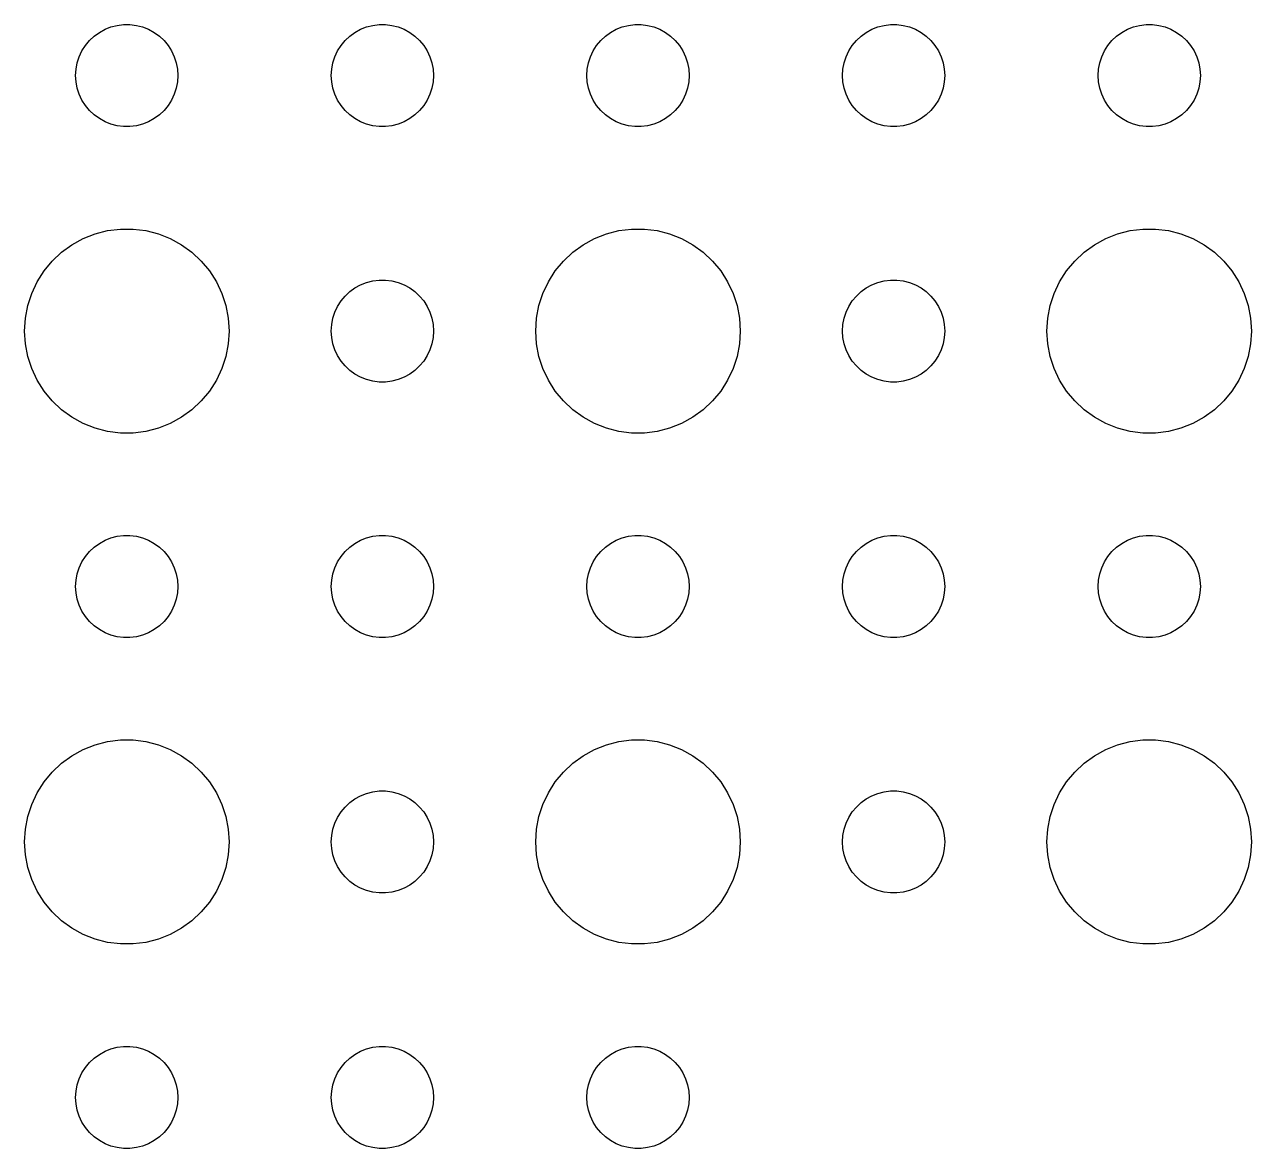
# Model space of a CAD drawing. Header units: metres. Extents: x -69 to 69, y 41 to 289.
# Drawn here: x -33 to 3, y 226 to 259 of the extents above; entities that cross this region are included whole.
import ezdxf

# ---------------------------------------------------------------- set-up
doc = ezdxf.new("R2010")
doc.units = ezdxf.units.M

msp = doc.modelspace()

# ---------------------------------------------------------------- linework, layer by layer
for p, q in [((-30.8037, 258.766), (-30.6387, 258.857)), ((-30.6387, 258.857), (-30.4635, 258.927)), ((-30.4635, 258.927), (-30.2811, 258.973)), ((-30.2811, 258.973), (-30.0942, 258.997)), ((-30.0942, 258.997), (-29.9058, 258.997)), ((-29.9058, 258.997), (-29.7189, 258.973)), ((-29.7189, 258.973), (-29.5365, 258.927)), ((-29.5365, 258.927), (-29.3613, 258.857)), ((-29.3613, 258.857), (-29.1963, 258.766)), ((-23.3037, 258.766), (-23.1387, 258.857)), ((-23.1387, 258.857), (-22.9635, 258.927)), ((-22.9635, 258.927), (-22.7811, 258.973)), ((-22.7811, 258.973), (-22.5942, 258.997)), ((-22.5942, 258.997), (-22.4058, 258.997)), ((-22.4058, 258.997), (-22.2189, 258.973)), ((-22.2189, 258.973), (-22.0365, 258.927)), ((-22.0365, 258.927), (-21.8613, 258.857)), ((-21.8613, 258.857), (-21.6963, 258.766)), ((-15.8037, 258.766), (-15.6387, 258.857)), ((-15.6387, 258.857), (-15.4635, 258.927)), ((-15.4635, 258.927), (-15.2811, 258.973)), ((-15.2811, 258.973), (-15.0942, 258.997)), ((-15.0942, 258.997), (-14.9058, 258.997)), ((-14.9058, 258.997), (-14.7189, 258.973)), ((-14.7189, 258.973), (-14.5365, 258.927)), ((-14.5365, 258.927), (-14.3613, 258.857)), ((-14.3613, 258.857), (-14.1963, 258.766)), ((-8.30373, 258.766), (-8.13866, 258.857)), ((-8.13866, 258.857), (-7.96352, 258.927)), ((-7.96352, 258.927), (-7.78107, 258.973)), ((-7.78107, 258.973), (-7.59418, 258.997)), ((-7.59418, 258.997), (-7.40581, 258.997)), ((-7.40581, 258.997), (-7.21892, 258.973)), ((-7.21892, 258.973), (-7.03647, 258.927)), ((-7.03647, 258.927), (-6.86133, 258.857)), ((-6.86133, 258.857), (-6.69626, 258.766)), ((-0.80373, 258.766), (-0.63866, 258.857)), ((-0.63866, 258.857), (-0.46352, 258.927)), ((-0.46352, 258.927), (-0.28107, 258.973)), ((-0.28107, 258.973), (-0.09418, 258.997)), ((-0.09418, 258.997), (0.09418, 258.997)), ((0.09418, 258.997), (0.28107, 258.973)), ((0.28107, 258.973), (0.46352, 258.927)), ((0.46352, 258.927), (0.63866, 258.857)), ((0.63866, 258.857), (0.80373, 258.766)), ((-31.2135, 258.382), (-31.0934, 258.527)), ((-31.0934, 258.527), (-30.9561, 258.656)), ((-30.9561, 258.656), (-30.8037, 258.766)), ((-29.1963, 258.766), (-29.0439, 258.656)), ((-29.0439, 258.656), (-28.9065, 258.527)), ((-28.9065, 258.527), (-28.7865, 258.382)), ((-23.7135, 258.382), (-23.5934, 258.527)), ((-23.5934, 258.527), (-23.4561, 258.656)), ((-23.4561, 258.656), (-23.3037, 258.766)), ((-21.6963, 258.766), (-21.5439, 258.656)), ((-21.5439, 258.656), (-21.4065, 258.527)), ((-21.4065, 258.527), (-21.2865, 258.382)), ((-16.2135, 258.382), (-16.0934, 258.527)), ((-16.0934, 258.527), (-15.9561, 258.656)), ((-15.9561, 258.656), (-15.8037, 258.766)), ((-14.1963, 258.766), (-14.0439, 258.656)), ((-14.0439, 258.656), (-13.9065, 258.527)), ((-13.9065, 258.527), (-13.7865, 258.382)), ((-8.71352, 258.382), (-8.59344, 258.527)), ((-8.59344, 258.527), (-8.45613, 258.656)), ((-8.45613, 258.656), (-8.30373, 258.766)), ((-6.69626, 258.766), (-6.54385, 258.656)), ((-6.54385, 258.656), (-6.40654, 258.527)), ((-6.40654, 258.527), (-6.28647, 258.382)), ((-1.21352, 258.382), (-1.09344, 258.527)), ((-1.09344, 258.527), (-0.95613, 258.656)), ((-0.95613, 258.656), (-0.80373, 258.766)), ((0.80373, 258.766), (0.95613, 258.656)), ((0.95613, 258.656), (1.09344, 258.527)), ((1.09344, 258.527), (1.21352, 258.382)), ((-31.3947, 258.052), (-31.3145, 258.223)), ((-31.3145, 258.223), (-31.2135, 258.382)), ((-28.7865, 258.382), (-28.6855, 258.223)), ((-28.6855, 258.223), (-28.6053, 258.052)), ((-23.8947, 258.052), (-23.8145, 258.223)), ((-23.8145, 258.223), (-23.7135, 258.382)), ((-21.2865, 258.382), (-21.1855, 258.223)), ((-21.1855, 258.223), (-21.1053, 258.052)), ((-16.3947, 258.052), (-16.3145, 258.223)), ((-16.3145, 258.223), (-16.2135, 258.382)), ((-13.7865, 258.382), (-13.6855, 258.223)), ((-13.6855, 258.223), (-13.6053, 258.052)), ((-8.89465, 258.052), (-8.81445, 258.223)), ((-8.81445, 258.223), (-8.71352, 258.382)), ((-6.28647, 258.382), (-6.18553, 258.223)), ((-6.18553, 258.223), (-6.10533, 258.052)), ((-1.39465, 258.052), (-1.31445, 258.223)), ((-1.31445, 258.223), (-1.21352, 258.382)), ((1.21352, 258.382), (1.31445, 258.223)), ((1.31445, 258.223), (1.39465, 258.052)), ((-31.4882, 257.688), (-31.4529, 257.873)), ((-31.4529, 257.873), (-31.3947, 258.052)), ((-28.6053, 258.052), (-28.5471, 257.873)), ((-28.5471, 257.873), (-28.5118, 257.688)), ((-23.9882, 257.688), (-23.9529, 257.873)), ((-23.9529, 257.873), (-23.8947, 258.052)), ((-21.1053, 258.052), (-21.0471, 257.873)), ((-21.0471, 257.873), (-21.0118, 257.688)), ((-16.4882, 257.688), (-16.4529, 257.873)), ((-16.4529, 257.873), (-16.3947, 258.052)), ((-13.6053, 258.052), (-13.5471, 257.873)), ((-13.5471, 257.873), (-13.5118, 257.688)), ((-8.98816, 257.688), (-8.95287, 257.873)), ((-8.95287, 257.873), (-8.89465, 258.052)), ((-6.10533, 258.052), (-6.04712, 257.873)), ((-6.04712, 257.873), (-6.01183, 257.688)), ((-1.48816, 257.688), (-1.45287, 257.873)), ((-1.45287, 257.873), (-1.39465, 258.052)), ((1.39465, 258.052), (1.45287, 257.873)), ((1.45287, 257.873), (1.48816, 257.688)), ((-31.5, 257.5), (-31.4882, 257.688)), ((-31.4882, 257.312), (-31.5, 257.5)), ((-28.5118, 257.688), (-28.5, 257.5)), ((-28.5, 257.5), (-28.5118, 257.312)), ((-24, 257.5), (-23.9882, 257.688)), ((-23.9882, 257.312), (-24, 257.5)), ((-21.0118, 257.688), (-21, 257.5)), ((-21, 257.5), (-21.0118, 257.312)), ((-16.5, 257.5), (-16.4882, 257.688)), ((-16.4882, 257.312), (-16.5, 257.5)), ((-13.5118, 257.688), (-13.5, 257.5)), ((-13.5, 257.5), (-13.5118, 257.312)), ((-9, 257.5), (-8.98816, 257.688)), ((-8.98816, 257.312), (-9, 257.5)), ((-6.01183, 257.688), (-6, 257.5)), ((-6, 257.5), (-6.01183, 257.312)), ((-1.5, 257.5), (-1.48816, 257.688)), ((-1.48816, 257.312), (-1.5, 257.5)), ((1.48816, 257.688), (1.5, 257.5)), ((1.5, 257.5), (1.48816, 257.312)), ((-31.4529, 257.127), (-31.4882, 257.312)), ((-31.3947, 256.948), (-31.4529, 257.127)), ((-28.5471, 257.127), (-28.6053, 256.948)), ((-28.5118, 257.312), (-28.5471, 257.127)), ((-23.9529, 257.127), (-23.9882, 257.312)), ((-23.8947, 256.948), (-23.9529, 257.127)), ((-21.0471, 257.127), (-21.1053, 256.948)), ((-21.0118, 257.312), (-21.0471, 257.127)), ((-16.4529, 257.127), (-16.4882, 257.312)), ((-16.3947, 256.948), (-16.4529, 257.127)), ((-13.5471, 257.127), (-13.6053, 256.948)), ((-13.5118, 257.312), (-13.5471, 257.127)), ((-8.95287, 257.127), (-8.98816, 257.312)), ((-8.89465, 256.948), (-8.95287, 257.127)), ((-6.04712, 257.127), (-6.10533, 256.948)), ((-6.01183, 257.312), (-6.04712, 257.127)), ((-1.45287, 257.127), (-1.48816, 257.312)), ((-1.39465, 256.948), (-1.45287, 257.127)), ((1.45287, 257.127), (1.39465, 256.948)), ((1.48816, 257.312), (1.45287, 257.127)), ((-31.3145, 256.777), (-31.3947, 256.948)), ((-31.2135, 256.618), (-31.3145, 256.777)), ((-28.6855, 256.777), (-28.7865, 256.618)), ((-28.6053, 256.948), (-28.6855, 256.777)), ((-23.8145, 256.777), (-23.8947, 256.948)), ((-23.7135, 256.618), (-23.8145, 256.777)), ((-21.1855, 256.777), (-21.2865, 256.618)), ((-21.1053, 256.948), (-21.1855, 256.777)), ((-16.3145, 256.777), (-16.3947, 256.948)), ((-16.2135, 256.618), (-16.3145, 256.777)), ((-13.6855, 256.777), (-13.7865, 256.618)), ((-13.6053, 256.948), (-13.6855, 256.777)), ((-8.81445, 256.777), (-8.89465, 256.948)), ((-8.71352, 256.618), (-8.81445, 256.777)), ((-6.18553, 256.777), (-6.28647, 256.618)), ((-6.10533, 256.948), (-6.18553, 256.777)), ((-1.31445, 256.777), (-1.39465, 256.948)), ((-1.21352, 256.618), (-1.31445, 256.777)), ((1.31445, 256.777), (1.21352, 256.618)), ((1.39465, 256.948), (1.31445, 256.777)), ((-31.0934, 256.473), (-31.2135, 256.618)), ((-30.9561, 256.344), (-31.0934, 256.473)), ((-30.8037, 256.234), (-30.9561, 256.344)), ((-29.0439, 256.344), (-29.1963, 256.234)), ((-28.9065, 256.473), (-29.0439, 256.344)), ((-28.7865, 256.618), (-28.9065, 256.473)), ((-23.5934, 256.473), (-23.7135, 256.618)), ((-23.4561, 256.344), (-23.5934, 256.473)), ((-23.3037, 256.234), (-23.4561, 256.344)), ((-21.5439, 256.344), (-21.6963, 256.234)), ((-21.4065, 256.473), (-21.5439, 256.344)), ((-21.2865, 256.618), (-21.4065, 256.473)), ((-16.0934, 256.473), (-16.2135, 256.618)), ((-15.9561, 256.344), (-16.0934, 256.473)), ((-15.8037, 256.234), (-15.9561, 256.344)), ((-14.0439, 256.344), (-14.1963, 256.234)), ((-13.9065, 256.473), (-14.0439, 256.344)), ((-13.7865, 256.618), (-13.9065, 256.473)), ((-8.59344, 256.473), (-8.71352, 256.618)), ((-8.45613, 256.344), (-8.59344, 256.473)), ((-8.30373, 256.234), (-8.45613, 256.344)), ((-6.54385, 256.344), (-6.69626, 256.234)), ((-6.40654, 256.473), (-6.54385, 256.344)), ((-6.28647, 256.618), (-6.40654, 256.473)), ((-1.09344, 256.473), (-1.21352, 256.618)), ((-0.95613, 256.344), (-1.09344, 256.473)), ((-0.80373, 256.234), (-0.95613, 256.344)), ((0.95613, 256.344), (0.80373, 256.234)), ((1.09344, 256.473), (0.95613, 256.344)), ((1.21352, 256.618), (1.09344, 256.473)), ((-30.6387, 256.143), (-30.8037, 256.234)), ((-30.4635, 256.073), (-30.6387, 256.143)), ((-30.2811, 256.027), (-30.4635, 256.073)), ((-30.0942, 256.003), (-30.2811, 256.027)), ((-29.9058, 256.003), (-30.0942, 256.003)), ((-29.7189, 256.027), (-29.9058, 256.003)), ((-29.5365, 256.073), (-29.7189, 256.027)), ((-29.3613, 256.143), (-29.5365, 256.073)), ((-29.1963, 256.234), (-29.3613, 256.143)), ((-23.1387, 256.143), (-23.3037, 256.234)), ((-22.9635, 256.073), (-23.1387, 256.143)), ((-22.7811, 256.027), (-22.9635, 256.073)), ((-22.5942, 256.003), (-22.7811, 256.027)), ((-22.4058, 256.003), (-22.5942, 256.003)), ((-22.2189, 256.027), (-22.4058, 256.003)), ((-22.0365, 256.073), (-22.2189, 256.027)), ((-21.8613, 256.143), (-22.0365, 256.073)), ((-21.6963, 256.234), (-21.8613, 256.143)), ((-15.6387, 256.143), (-15.8037, 256.234)), ((-15.4635, 256.073), (-15.6387, 256.143)), ((-15.2811, 256.027), (-15.4635, 256.073)), ((-15.0942, 256.003), (-15.2811, 256.027)), ((-14.9058, 256.003), (-15.0942, 256.003)), ((-14.7189, 256.027), (-14.9058, 256.003)), ((-14.5365, 256.073), (-14.7189, 256.027)), ((-14.3613, 256.143), (-14.5365, 256.073)), ((-14.1963, 256.234), (-14.3613, 256.143)), ((-8.13866, 256.143), (-8.30373, 256.234)), ((-7.96352, 256.073), (-8.13866, 256.143)), ((-7.78107, 256.027), (-7.96352, 256.073)), ((-7.59418, 256.003), (-7.78107, 256.027)), ((-7.40581, 256.003), (-7.59418, 256.003)), ((-7.21892, 256.027), (-7.40581, 256.003)), ((-7.03647, 256.073), (-7.21892, 256.027)), ((-6.86133, 256.143), (-7.03647, 256.073)), ((-6.69626, 256.234), (-6.86133, 256.143)), ((-0.63866, 256.143), (-0.80373, 256.234)), ((-0.46352, 256.073), (-0.63866, 256.143)), ((-0.28107, 256.027), (-0.46352, 256.073)), ((-0.09418, 256.003), (-0.28107, 256.027)), ((0.09418, 256.003), (-0.09418, 256.003)), ((0.28107, 256.027), (0.09418, 256.003)), ((0.46352, 256.073), (0.28107, 256.027)), ((0.63866, 256.143), (0.46352, 256.073)), ((0.80373, 256.234), (0.63866, 256.143)), ((-31.2773, 252.714), (-30.927, 252.853)), ((-30.927, 252.853), (-30.5621, 252.947)), ((-30.5621, 252.947), (-30.1884, 252.994)), ((-30.1884, 252.994), (-29.8116, 252.994)), ((-29.8116, 252.994), (-29.4379, 252.947)), ((-29.4379, 252.947), (-29.0729, 252.853)), ((-29.0729, 252.853), (-28.7227, 252.714)), ((-16.2773, 252.714), (-15.927, 252.853)), ((-15.927, 252.853), (-15.5621, 252.947)), ((-15.5621, 252.947), (-15.1884, 252.994)), ((-15.1884, 252.994), (-14.8116, 252.994)), ((-14.8116, 252.994), (-14.4379, 252.947)), ((-14.4379, 252.947), (-14.0729, 252.853)), ((-14.0729, 252.853), (-13.7227, 252.714)), ((-1.27733, 252.714), (-0.92705, 252.853)), ((-0.92705, 252.853), (-0.56213, 252.947)), ((-0.56213, 252.947), (-0.18837, 252.994)), ((-0.18837, 252.994), (0.18837, 252.994)), ((0.18837, 252.994), (0.56213, 252.947)), ((0.56213, 252.947), (0.92705, 252.853)), ((0.92705, 252.853), (1.27733, 252.714)), ((-31.9123, 252.312), (-31.6075, 252.533)), ((-31.6075, 252.533), (-31.2773, 252.714)), ((-28.7227, 252.714), (-28.3925, 252.533)), ((-28.3925, 252.533), (-28.0877, 252.312)), ((-16.9123, 252.312), (-16.6075, 252.533)), ((-16.6075, 252.533), (-16.2773, 252.714)), ((-13.7227, 252.714), (-13.3925, 252.533)), ((-13.3925, 252.533), (-13.0877, 252.312)), ((-1.91226, 252.312), (-1.60747, 252.533)), ((-1.60747, 252.533), (-1.27733, 252.714)), ((1.27733, 252.714), (1.60747, 252.533)), ((1.60747, 252.533), (1.91226, 252.312)), ((-32.427, 251.763), (-32.1869, 252.054)), ((-32.1869, 252.054), (-31.9123, 252.312)), ((-28.0877, 252.312), (-27.8131, 252.054)), ((-27.8131, 252.054), (-27.5729, 251.763)), ((-17.427, 251.763), (-17.1869, 252.054)), ((-17.1869, 252.054), (-16.9123, 252.312)), ((-13.0877, 252.312), (-12.8131, 252.054)), ((-12.8131, 252.054), (-12.5729, 251.763)), ((-2.42705, 251.763), (-2.1869, 252.054)), ((-2.1869, 252.054), (-1.91226, 252.312)), ((1.91226, 252.312), (2.1869, 252.054)), ((2.1869, 252.054), (2.42705, 251.763)), ((-32.6289, 251.445), (-32.427, 251.763)), ((-27.5729, 251.763), (-27.3711, 251.445)), ((-17.6289, 251.445), (-17.427, 251.763)), ((-12.5729, 251.763), (-12.3711, 251.445)), ((-2.62891, 251.445), (-2.42705, 251.763)), ((2.42705, 251.763), (2.62891, 251.445)), ((-32.7893, 251.104), (-32.6289, 251.445)), ((-27.3711, 251.445), (-27.2107, 251.104)), ((-23.3037, 251.266), (-23.1387, 251.357)), ((-23.1387, 251.357), (-22.9635, 251.427)), ((-22.9635, 251.427), (-22.7811, 251.473)), ((-22.7811, 251.473), (-22.5942, 251.497)), ((-22.5942, 251.497), (-22.4058, 251.497)), ((-22.4058, 251.497), (-22.2189, 251.473)), ((-22.2189, 251.473), (-22.0365, 251.427)), ((-22.0365, 251.427), (-21.8613, 251.357)), ((-21.8613, 251.357), (-21.6963, 251.266)), ((-17.7893, 251.104), (-17.6289, 251.445)), ((-12.3711, 251.445), (-12.2107, 251.104)), ((-8.30373, 251.266), (-8.13866, 251.357)), ((-8.13866, 251.357), (-7.96352, 251.427)), ((-7.96352, 251.427), (-7.78107, 251.473)), ((-7.78107, 251.473), (-7.59418, 251.497)), ((-7.59418, 251.497), (-7.40581, 251.497)), ((-7.40581, 251.497), (-7.21892, 251.473)), ((-7.21892, 251.473), (-7.03647, 251.427)), ((-7.03647, 251.427), (-6.86133, 251.357)), ((-6.86133, 251.357), (-6.69626, 251.266)), ((-2.78932, 251.104), (-2.62891, 251.445)), ((2.62891, 251.445), (2.78932, 251.104)), ((-32.9057, 250.746), (-32.7893, 251.104)), ((-27.2107, 251.104), (-27.0942, 250.746)), ((-23.7135, 250.882), (-23.5934, 251.027)), ((-23.5934, 251.027), (-23.4561, 251.156)), ((-23.4561, 251.156), (-23.3037, 251.266)), ((-21.6963, 251.266), (-21.5439, 251.156)), ((-21.5439, 251.156), (-21.4065, 251.027)), ((-21.4065, 251.027), (-21.2865, 250.882)), ((-17.9057, 250.746), (-17.7893, 251.104)), ((-12.2107, 251.104), (-12.0942, 250.746)), ((-8.71352, 250.882), (-8.59344, 251.027)), ((-8.59344, 251.027), (-8.45613, 251.156)), ((-8.45613, 251.156), (-8.30373, 251.266)), ((-6.69626, 251.266), (-6.54385, 251.156)), ((-6.54385, 251.156), (-6.40654, 251.027)), ((-6.40654, 251.027), (-6.28647, 250.882)), ((-2.90575, 250.746), (-2.78932, 251.104)), ((2.78932, 251.104), (2.90575, 250.746)), ((-32.9763, 250.376), (-32.9057, 250.746)), ((-27.0942, 250.746), (-27.0237, 250.376)), ((-23.8947, 250.552), (-23.8145, 250.723)), ((-23.8145, 250.723), (-23.7135, 250.882)), ((-21.2865, 250.882), (-21.1855, 250.723)), ((-21.1855, 250.723), (-21.1053, 250.552)), ((-17.9763, 250.376), (-17.9057, 250.746)), ((-12.0942, 250.746), (-12.0237, 250.376)), ((-8.89465, 250.552), (-8.81445, 250.723)), ((-8.81445, 250.723), (-8.71352, 250.882)), ((-6.28647, 250.882), (-6.18553, 250.723)), ((-6.18553, 250.723), (-6.10533, 250.552)), ((-2.97633, 250.376), (-2.90575, 250.746)), ((2.90575, 250.746), (2.97633, 250.376)), ((-33, 250), (-32.9763, 250.376)), ((-27.0237, 250.376), (-27, 250)), ((-23.9882, 250.188), (-23.9529, 250.373)), ((-23.9529, 250.373), (-23.8947, 250.552)), ((-21.1053, 250.552), (-21.0471, 250.373)), ((-21.0471, 250.373), (-21.0118, 250.188)), ((-18, 250), (-17.9763, 250.376)), ((-12.0237, 250.376), (-12, 250)), ((-8.98816, 250.188), (-8.95287, 250.373)), ((-8.95287, 250.373), (-8.89465, 250.552)), ((-6.10533, 250.552), (-6.04712, 250.373)), ((-6.04712, 250.373), (-6.01183, 250.188)), ((-3, 250), (-2.97633, 250.376)), ((2.97633, 250.376), (3, 250)), ((-32.9763, 249.624), (-33, 250)), ((-27, 250), (-27.0237, 249.624)), ((-24, 250), (-23.9882, 250.188)), ((-23.9882, 249.812), (-24, 250)), ((-21.0118, 250.188), (-21, 250)), ((-21, 250), (-21.0118, 249.812)), ((-17.9763, 249.624), (-18, 250)), ((-12, 250), (-12.0237, 249.624)), ((-9, 250), (-8.98816, 250.188)), ((-8.98816, 249.812), (-9, 250)), ((-6.01183, 250.188), (-6, 250)), ((-6, 250), (-6.01183, 249.812)), ((-2.97633, 249.624), (-3, 250)), ((3, 250), (2.97633, 249.624)), ((-32.9057, 249.254), (-32.9763, 249.624)), ((-27.0237, 249.624), (-27.0942, 249.254)), ((-23.9529, 249.627), (-23.9882, 249.812)), ((-23.8947, 249.448), (-23.9529, 249.627)), ((-21.0471, 249.627), (-21.1053, 249.448)), ((-21.0118, 249.812), (-21.0471, 249.627)), ((-17.9057, 249.254), (-17.9763, 249.624)), ((-12.0237, 249.624), (-12.0942, 249.254)), ((-8.95287, 249.627), (-8.98816, 249.812)), ((-8.89465, 249.448), (-8.95287, 249.627)), ((-6.04712, 249.627), (-6.10533, 249.448)), ((-6.01183, 249.812), (-6.04712, 249.627)), ((-2.90575, 249.254), (-2.97633, 249.624)), ((2.97633, 249.624), (2.90575, 249.254)), ((-32.7893, 248.896), (-32.9057, 249.254)), ((-27.0942, 249.254), (-27.2107, 248.896)), ((-23.8145, 249.277), (-23.8947, 249.448)), ((-23.7135, 249.118), (-23.8145, 249.277)), ((-21.1855, 249.277), (-21.2865, 249.118)), ((-21.1053, 249.448), (-21.1855, 249.277)), ((-17.7893, 248.896), (-17.9057, 249.254)), ((-12.0942, 249.254), (-12.2107, 248.896)), ((-8.81445, 249.277), (-8.89465, 249.448)), ((-8.71352, 249.118), (-8.81445, 249.277)), ((-6.18553, 249.277), (-6.28647, 249.118)), ((-6.10533, 249.448), (-6.18553, 249.277)), ((-2.78932, 248.896), (-2.90575, 249.254)), ((2.90575, 249.254), (2.78932, 248.896)), ((-32.6289, 248.555), (-32.7893, 248.896)), ((-27.2107, 248.896), (-27.3711, 248.555)), ((-23.5934, 248.973), (-23.7135, 249.118)), ((-23.4561, 248.844), (-23.5934, 248.973)), ((-23.3037, 248.734), (-23.4561, 248.844)), ((-21.5439, 248.844), (-21.6963, 248.734)), ((-21.4065, 248.973), (-21.5439, 248.844)), ((-21.2865, 249.118), (-21.4065, 248.973)), ((-17.6289, 248.555), (-17.7893, 248.896)), ((-12.2107, 248.896), (-12.3711, 248.555)), ((-8.59344, 248.973), (-8.71352, 249.118)), ((-8.45613, 248.844), (-8.59344, 248.973)), ((-8.30373, 248.734), (-8.45613, 248.844)), ((-6.54385, 248.844), (-6.69626, 248.734)), ((-6.40654, 248.973), (-6.54385, 248.844)), ((-6.28647, 249.118), (-6.40654, 248.973)), ((-2.62891, 248.555), (-2.78932, 248.896)), ((2.78932, 248.896), (2.62891, 248.555)), ((-32.427, 248.237), (-32.6289, 248.555)), ((-27.3711, 248.555), (-27.5729, 248.237)), ((-23.1387, 248.643), (-23.3037, 248.734)), ((-22.9635, 248.573), (-23.1387, 248.643)), ((-22.7811, 248.527), (-22.9635, 248.573)), ((-22.5942, 248.503), (-22.7811, 248.527)), ((-22.4058, 248.503), (-22.5942, 248.503)), ((-22.2189, 248.527), (-22.4058, 248.503)), ((-22.0365, 248.573), (-22.2189, 248.527)), ((-21.8613, 248.643), (-22.0365, 248.573)), ((-21.6963, 248.734), (-21.8613, 248.643)), ((-17.427, 248.237), (-17.6289, 248.555)), ((-12.3711, 248.555), (-12.5729, 248.237)), ((-8.13866, 248.643), (-8.30373, 248.734)), ((-7.96352, 248.573), (-8.13866, 248.643)), ((-7.78107, 248.527), (-7.96352, 248.573)), ((-7.59418, 248.503), (-7.78107, 248.527)), ((-7.40581, 248.503), (-7.59418, 248.503)), ((-7.21892, 248.527), (-7.40581, 248.503)), ((-7.03647, 248.573), (-7.21892, 248.527)), ((-6.86133, 248.643), (-7.03647, 248.573)), ((-6.69626, 248.734), (-6.86133, 248.643)), ((-2.42705, 248.237), (-2.62891, 248.555)), ((2.62891, 248.555), (2.42705, 248.237)), ((-32.1869, 247.946), (-32.427, 248.237)), ((-27.5729, 248.237), (-27.8131, 247.946)), ((-17.1869, 247.946), (-17.427, 248.237)), ((-12.5729, 248.237), (-12.8131, 247.946)), ((-2.1869, 247.946), (-2.42705, 248.237)), ((2.42705, 248.237), (2.1869, 247.946)), ((-31.9123, 247.688), (-32.1869, 247.946)), ((-31.6075, 247.467), (-31.9123, 247.688)), ((-28.0877, 247.688), (-28.3925, 247.467)), ((-27.8131, 247.946), (-28.0877, 247.688)), ((-16.9123, 247.688), (-17.1869, 247.946)), ((-16.6075, 247.467), (-16.9123, 247.688)), ((-13.0877, 247.688), (-13.3925, 247.467)), ((-12.8131, 247.946), (-13.0877, 247.688)), ((-1.91226, 247.688), (-2.1869, 247.946)), ((-1.60747, 247.467), (-1.91226, 247.688)), ((1.91226, 247.688), (1.60747, 247.467)), ((2.1869, 247.946), (1.91226, 247.688)), ((-31.2773, 247.286), (-31.6075, 247.467)), ((-28.3925, 247.467), (-28.7227, 247.286)), ((-16.2773, 247.286), (-16.6075, 247.467)), ((-13.3925, 247.467), (-13.7227, 247.286)), ((-1.27733, 247.286), (-1.60747, 247.467)), ((1.60747, 247.467), (1.27733, 247.286)), ((-30.927, 247.147), (-31.2773, 247.286)), ((-30.5621, 247.053), (-30.927, 247.147)), ((-30.1884, 247.006), (-30.5621, 247.053)), ((-29.8116, 247.006), (-30.1884, 247.006)), ((-29.4379, 247.053), (-29.8116, 247.006)), ((-29.0729, 247.147), (-29.4379, 247.053)), ((-28.7227, 247.286), (-29.0729, 247.147)), ((-15.927, 247.147), (-16.2773, 247.286)), ((-15.5621, 247.053), (-15.927, 247.147)), ((-15.1884, 247.006), (-15.5621, 247.053)), ((-14.8116, 247.006), (-15.1884, 247.006)), ((-14.4379, 247.053), (-14.8116, 247.006)), ((-14.0729, 247.147), (-14.4379, 247.053)), ((-13.7227, 247.286), (-14.0729, 247.147)), ((-0.92705, 247.147), (-1.27733, 247.286)), ((-0.56213, 247.053), (-0.92705, 247.147)), ((-0.18837, 247.006), (-0.56213, 247.053)), ((0.18837, 247.006), (-0.18837, 247.006)), ((0.56213, 247.053), (0.18837, 247.006)), ((0.92705, 247.147), (0.56213, 247.053)), ((1.27733, 247.286), (0.92705, 247.147)), ((-30.9561, 243.656), (-30.8037, 243.766)), ((-30.8037, 243.766), (-30.6387, 243.857)), ((-30.6387, 243.857), (-30.4635, 243.927)), ((-30.4635, 243.927), (-30.2811, 243.973)), ((-30.2811, 243.973), (-30.0942, 243.997)), ((-30.0942, 243.997), (-29.9058, 243.997)), ((-29.9058, 243.997), (-29.7189, 243.973)), ((-29.7189, 243.973), (-29.5365, 243.927)), ((-29.5365, 243.927), (-29.3613, 243.857)), ((-29.3613, 243.857), (-29.1963, 243.766)), ((-29.1963, 243.766), (-29.0439, 243.656)), ((-23.4561, 243.656), (-23.3037, 243.766)), ((-23.3037, 243.766), (-23.1387, 243.857)), ((-23.1387, 243.857), (-22.9635, 243.927)), ((-22.9635, 243.927), (-22.7811, 243.973)), ((-22.7811, 243.973), (-22.5942, 243.997)), ((-22.5942, 243.997), (-22.4058, 243.997)), ((-22.4058, 243.997), (-22.2189, 243.973)), ((-22.2189, 243.973), (-22.0365, 243.927)), ((-22.0365, 243.927), (-21.8613, 243.857)), ((-21.8613, 243.857), (-21.6963, 243.766)), ((-21.6963, 243.766), (-21.5439, 243.656)), ((-15.9561, 243.656), (-15.8037, 243.766)), ((-15.8037, 243.766), (-15.6387, 243.857)), ((-15.6387, 243.857), (-15.4635, 243.927)), ((-15.4635, 243.927), (-15.2811, 243.973)), ((-15.2811, 243.973), (-15.0942, 243.997)), ((-15.0942, 243.997), (-14.9058, 243.997)), ((-14.9058, 243.997), (-14.7189, 243.973)), ((-14.7189, 243.973), (-14.5365, 243.927)), ((-14.5365, 243.927), (-14.3613, 243.857)), ((-14.3613, 243.857), (-14.1963, 243.766)), ((-14.1963, 243.766), (-14.0439, 243.656)), ((-8.45613, 243.656), (-8.30373, 243.766)), ((-8.30373, 243.766), (-8.13866, 243.857)), ((-8.13866, 243.857), (-7.96352, 243.927)), ((-7.96352, 243.927), (-7.78107, 243.973)), ((-7.78107, 243.973), (-7.59418, 243.997)), ((-7.59418, 243.997), (-7.40581, 243.997)), ((-7.40581, 243.997), (-7.21892, 243.973)), ((-7.21892, 243.973), (-7.03647, 243.927)), ((-7.03647, 243.927), (-6.86133, 243.857)), ((-6.86133, 243.857), (-6.69626, 243.766)), ((-6.69626, 243.766), (-6.54385, 243.656)), ((-0.95613, 243.656), (-0.80373, 243.766)), ((-0.80373, 243.766), (-0.63866, 243.857)), ((-0.63866, 243.857), (-0.46352, 243.927)), ((-0.46352, 243.927), (-0.28107, 243.973)), ((-0.28107, 243.973), (-0.09418, 243.997)), ((-0.09418, 243.997), (0.09418, 243.997)), ((0.09418, 243.997), (0.28107, 243.973)), ((0.28107, 243.973), (0.46352, 243.927)), ((0.46352, 243.927), (0.63866, 243.857)), ((0.63866, 243.857), (0.80373, 243.766)), ((0.80373, 243.766), (0.95613, 243.656)), ((-31.3145, 243.223), (-31.2135, 243.382)), ((-31.2135, 243.382), (-31.0934, 243.527)), ((-31.0934, 243.527), (-30.9561, 243.656)), ((-29.0439, 243.656), (-28.9065, 243.527)), ((-28.9065, 243.527), (-28.7865, 243.382)), ((-28.7865, 243.382), (-28.6855, 243.223)), ((-23.8145, 243.223), (-23.7135, 243.382)), ((-23.7135, 243.382), (-23.5934, 243.527)), ((-23.5934, 243.527), (-23.4561, 243.656)), ((-21.5439, 243.656), (-21.4065, 243.527)), ((-21.4065, 243.527), (-21.2865, 243.382)), ((-21.2865, 243.382), (-21.1855, 243.223)), ((-16.3145, 243.223), (-16.2135, 243.382)), ((-16.2135, 243.382), (-16.0934, 243.527)), ((-16.0934, 243.527), (-15.9561, 243.656)), ((-14.0439, 243.656), (-13.9065, 243.527)), ((-13.9065, 243.527), (-13.7865, 243.382)), ((-13.7865, 243.382), (-13.6855, 243.223)), ((-8.81445, 243.223), (-8.71352, 243.382)), ((-8.71352, 243.382), (-8.59344, 243.527)), ((-8.59344, 243.527), (-8.45613, 243.656)), ((-6.54385, 243.656), (-6.40654, 243.527)), ((-6.40654, 243.527), (-6.28647, 243.382)), ((-6.28647, 243.382), (-6.18553, 243.223)), ((-1.31445, 243.223), (-1.21352, 243.382)), ((-1.21352, 243.382), (-1.09344, 243.527)), ((-1.09344, 243.527), (-0.95613, 243.656)), ((0.95613, 243.656), (1.09344, 243.527)), ((1.09344, 243.527), (1.21352, 243.382)), ((1.21352, 243.382), (1.31445, 243.223)), ((-31.4529, 242.873), (-31.3947, 243.052)), ((-31.3947, 243.052), (-31.3145, 243.223)), ((-28.6855, 243.223), (-28.6053, 243.052)), ((-28.6053, 243.052), (-28.5471, 242.873)), ((-23.9529, 242.873), (-23.8947, 243.052)), ((-23.8947, 243.052), (-23.8145, 243.223)), ((-21.1855, 243.223), (-21.1053, 243.052)), ((-21.1053, 243.052), (-21.0471, 242.873)), ((-16.4529, 242.873), (-16.3947, 243.052)), ((-16.3947, 243.052), (-16.3145, 243.223)), ((-13.6855, 243.223), (-13.6053, 243.052)), ((-13.6053, 243.052), (-13.5471, 242.873)), ((-8.95287, 242.873), (-8.89465, 243.052)), ((-8.89465, 243.052), (-8.81445, 243.223)), ((-6.18553, 243.223), (-6.10533, 243.052)), ((-6.10533, 243.052), (-6.04712, 242.873)), ((-1.45287, 242.873), (-1.39465, 243.052)), ((-1.39465, 243.052), (-1.31445, 243.223)), ((1.31445, 243.223), (1.39465, 243.052)), ((1.39465, 243.052), (1.45287, 242.873)), ((-31.5, 242.5), (-31.4882, 242.688)), ((-31.4882, 242.688), (-31.4529, 242.873)), ((-28.5471, 242.873), (-28.5118, 242.688)), ((-28.5118, 242.688), (-28.5, 242.5)), ((-24, 242.5), (-23.9882, 242.688)), ((-23.9882, 242.688), (-23.9529, 242.873)), ((-21.0471, 242.873), (-21.0118, 242.688)), ((-21.0118, 242.688), (-21, 242.5)), ((-16.5, 242.5), (-16.4882, 242.688)), ((-16.4882, 242.688), (-16.4529, 242.873)), ((-13.5471, 242.873), (-13.5118, 242.688)), ((-13.5118, 242.688), (-13.5, 242.5)), ((-9, 242.5), (-8.98816, 242.688)), ((-8.98816, 242.688), (-8.95287, 242.873)), ((-6.04712, 242.873), (-6.01183, 242.688)), ((-6.01183, 242.688), (-6, 242.5)), ((-1.5, 242.5), (-1.48816, 242.688)), ((-1.48816, 242.688), (-1.45287, 242.873)), ((1.45287, 242.873), (1.48816, 242.688)), ((1.48816, 242.688), (1.5, 242.5)), ((-31.4882, 242.312), (-31.5, 242.5)), ((-31.4529, 242.127), (-31.4882, 242.312)), ((-28.5118, 242.312), (-28.5471, 242.127)), ((-28.5, 242.5), (-28.5118, 242.312)), ((-23.9882, 242.312), (-24, 242.5)), ((-23.9529, 242.127), (-23.9882, 242.312)), ((-21.0118, 242.312), (-21.0471, 242.127)), ((-21, 242.5), (-21.0118, 242.312)), ((-16.4882, 242.312), (-16.5, 242.5)), ((-16.4529, 242.127), (-16.4882, 242.312)), ((-13.5118, 242.312), (-13.5471, 242.127)), ((-13.5, 242.5), (-13.5118, 242.312)), ((-8.98816, 242.312), (-9, 242.5)), ((-8.95287, 242.127), (-8.98816, 242.312)), ((-6.01183, 242.312), (-6.04712, 242.127)), ((-6, 242.5), (-6.01183, 242.312)), ((-1.48816, 242.312), (-1.5, 242.5)), ((-1.45287, 242.127), (-1.48816, 242.312)), ((1.48816, 242.312), (1.45287, 242.127)), ((1.5, 242.5), (1.48816, 242.312)), ((-31.3947, 241.948), (-31.4529, 242.127)), ((-31.3145, 241.777), (-31.3947, 241.948)), ((-28.6053, 241.948), (-28.6855, 241.777)), ((-28.5471, 242.127), (-28.6053, 241.948)), ((-23.8947, 241.948), (-23.9529, 242.127)), ((-23.8145, 241.777), (-23.8947, 241.948)), ((-21.1053, 241.948), (-21.1855, 241.777)), ((-21.0471, 242.127), (-21.1053, 241.948)), ((-16.3947, 241.948), (-16.4529, 242.127)), ((-16.3145, 241.777), (-16.3947, 241.948)), ((-13.6053, 241.948), (-13.6855, 241.777)), ((-13.5471, 242.127), (-13.6053, 241.948)), ((-8.89465, 241.948), (-8.95287, 242.127)), ((-8.81445, 241.777), (-8.89465, 241.948)), ((-6.10533, 241.948), (-6.18553, 241.777)), ((-6.04712, 242.127), (-6.10533, 241.948)), ((-1.39465, 241.948), (-1.45287, 242.127)), ((-1.31445, 241.777), (-1.39465, 241.948)), ((1.39465, 241.948), (1.31445, 241.777)), ((1.45287, 242.127), (1.39465, 241.948)), ((-31.2135, 241.618), (-31.3145, 241.777)), ((-31.0934, 241.473), (-31.2135, 241.618)), ((-28.7865, 241.618), (-28.9065, 241.473)), ((-28.6855, 241.777), (-28.7865, 241.618)), ((-23.7135, 241.618), (-23.8145, 241.777)), ((-23.5934, 241.473), (-23.7135, 241.618)), ((-21.2865, 241.618), (-21.4065, 241.473)), ((-21.1855, 241.777), (-21.2865, 241.618)), ((-16.2135, 241.618), (-16.3145, 241.777)), ((-16.0934, 241.473), (-16.2135, 241.618)), ((-13.7865, 241.618), (-13.9065, 241.473)), ((-13.6855, 241.777), (-13.7865, 241.618)), ((-8.71352, 241.618), (-8.81445, 241.777)), ((-8.59344, 241.473), (-8.71352, 241.618)), ((-6.28647, 241.618), (-6.40654, 241.473)), ((-6.18553, 241.777), (-6.28647, 241.618)), ((-1.21352, 241.618), (-1.31445, 241.777)), ((-1.09344, 241.473), (-1.21352, 241.618)), ((1.21352, 241.618), (1.09344, 241.473)), ((1.31445, 241.777), (1.21352, 241.618)), ((-30.9561, 241.344), (-31.0934, 241.473)), ((-30.8037, 241.234), (-30.9561, 241.344)), ((-30.6387, 241.143), (-30.8037, 241.234)), ((-29.1963, 241.234), (-29.3613, 241.143)), ((-29.0439, 241.344), (-29.1963, 241.234)), ((-28.9065, 241.473), (-29.0439, 241.344)), ((-23.4561, 241.344), (-23.5934, 241.473)), ((-23.3037, 241.234), (-23.4561, 241.344)), ((-23.1387, 241.143), (-23.3037, 241.234)), ((-21.6963, 241.234), (-21.8613, 241.143)), ((-21.5439, 241.344), (-21.6963, 241.234)), ((-21.4065, 241.473), (-21.5439, 241.344)), ((-15.9561, 241.344), (-16.0934, 241.473)), ((-15.8037, 241.234), (-15.9561, 241.344)), ((-15.6387, 241.143), (-15.8037, 241.234)), ((-14.1963, 241.234), (-14.3613, 241.143)), ((-14.0439, 241.344), (-14.1963, 241.234)), ((-13.9065, 241.473), (-14.0439, 241.344)), ((-8.45613, 241.344), (-8.59344, 241.473)), ((-8.30373, 241.234), (-8.45613, 241.344)), ((-8.13866, 241.143), (-8.30373, 241.234)), ((-6.69626, 241.234), (-6.86133, 241.143)), ((-6.54385, 241.344), (-6.69626, 241.234)), ((-6.40654, 241.473), (-6.54385, 241.344)), ((-0.95613, 241.344), (-1.09344, 241.473)), ((-0.80373, 241.234), (-0.95613, 241.344)), ((-0.63866, 241.143), (-0.80373, 241.234)), ((0.80373, 241.234), (0.63866, 241.143)), ((0.95613, 241.344), (0.80373, 241.234)), ((1.09344, 241.473), (0.95613, 241.344)), ((-30.4635, 241.073), (-30.6387, 241.143)), ((-30.2811, 241.027), (-30.4635, 241.073)), ((-30.0942, 241.003), (-30.2811, 241.027)), ((-29.9058, 241.003), (-30.0942, 241.003)), ((-29.7189, 241.027), (-29.9058, 241.003)), ((-29.5365, 241.073), (-29.7189, 241.027)), ((-29.3613, 241.143), (-29.5365, 241.073)), ((-22.9635, 241.073), (-23.1387, 241.143)), ((-22.7811, 241.027), (-22.9635, 241.073)), ((-22.5942, 241.003), (-22.7811, 241.027)), ((-22.4058, 241.003), (-22.5942, 241.003)), ((-22.2189, 241.027), (-22.4058, 241.003)), ((-22.0365, 241.073), (-22.2189, 241.027)), ((-21.8613, 241.143), (-22.0365, 241.073)), ((-15.4635, 241.073), (-15.6387, 241.143)), ((-15.2811, 241.027), (-15.4635, 241.073)), ((-15.0942, 241.003), (-15.2811, 241.027)), ((-14.9058, 241.003), (-15.0942, 241.003)), ((-14.7189, 241.027), (-14.9058, 241.003)), ((-14.5365, 241.073), (-14.7189, 241.027)), ((-14.3613, 241.143), (-14.5365, 241.073)), ((-7.96352, 241.073), (-8.13866, 241.143)), ((-7.78107, 241.027), (-7.96352, 241.073)), ((-7.59418, 241.003), (-7.78107, 241.027)), ((-7.40581, 241.003), (-7.59418, 241.003)), ((-7.21892, 241.027), (-7.40581, 241.003)), ((-7.03647, 241.073), (-7.21892, 241.027)), ((-6.86133, 241.143), (-7.03647, 241.073)), ((-0.46352, 241.073), (-0.63866, 241.143)), ((-0.28107, 241.027), (-0.46352, 241.073)), ((-0.09418, 241.003), (-0.28107, 241.027)), ((0.09418, 241.003), (-0.09418, 241.003)), ((0.28107, 241.027), (0.09418, 241.003)), ((0.46352, 241.073), (0.28107, 241.027)), ((0.63866, 241.143), (0.46352, 241.073)), ((-30.5621, 237.947), (-30.1884, 237.994)), ((-30.1884, 237.994), (-29.8116, 237.994)), ((-29.8116, 237.994), (-29.4379, 237.947)), ((-15.5621, 237.947), (-15.1884, 237.994)), ((-15.1884, 237.994), (-14.8116, 237.994)), ((-14.8116, 237.994), (-14.4379, 237.947)), ((-0.56213, 237.947), (-0.18837, 237.994)), ((-0.18837, 237.994), (0.18837, 237.994)), ((0.18837, 237.994), (0.56213, 237.947)), ((-31.6075, 237.533), (-31.2773, 237.714)), ((-31.2773, 237.714), (-30.927, 237.853)), ((-30.927, 237.853), (-30.5621, 237.947)), ((-29.4379, 237.947), (-29.0729, 237.853)), ((-29.0729, 237.853), (-28.7227, 237.714)), ((-28.7227, 237.714), (-28.3925, 237.533)), ((-16.6075, 237.533), (-16.2773, 237.714)), ((-16.2773, 237.714), (-15.927, 237.853)), ((-15.927, 237.853), (-15.5621, 237.947)), ((-14.4379, 237.947), (-14.0729, 237.853)), ((-14.0729, 237.853), (-13.7227, 237.714)), ((-13.7227, 237.714), (-13.3925, 237.533)), ((-1.60747, 237.533), (-1.27733, 237.714)), ((-1.27733, 237.714), (-0.92705, 237.853)), ((-0.92705, 237.853), (-0.56213, 237.947)), ((0.56213, 237.947), (0.92705, 237.853)), ((0.92705, 237.853), (1.27733, 237.714)), ((1.27733, 237.714), (1.60747, 237.533)), ((-32.1869, 237.054), (-31.9123, 237.312)), ((-31.9123, 237.312), (-31.6075, 237.533)), ((-28.3925, 237.533), (-28.0877, 237.312)), ((-28.0877, 237.312), (-27.8131, 237.054)), ((-17.1869, 237.054), (-16.9123, 237.312)), ((-16.9123, 237.312), (-16.6075, 237.533)), ((-13.3925, 237.533), (-13.0877, 237.312)), ((-13.0877, 237.312), (-12.8131, 237.054)), ((-2.1869, 237.054), (-1.91226, 237.312)), ((-1.91226, 237.312), (-1.60747, 237.533)), ((1.60747, 237.533), (1.91226, 237.312)), ((1.91226, 237.312), (2.1869, 237.054)), ((-32.427, 236.763), (-32.1869, 237.054)), ((-27.8131, 237.054), (-27.5729, 236.763)), ((-17.427, 236.763), (-17.1869, 237.054)), ((-12.8131, 237.054), (-12.5729, 236.763)), ((-2.42705, 236.763), (-2.1869, 237.054)), ((2.1869, 237.054), (2.42705, 236.763)), ((-32.6289, 236.445), (-32.427, 236.763)), ((-27.5729, 236.763), (-27.3711, 236.445)), ((-17.6289, 236.445), (-17.427, 236.763)), ((-12.5729, 236.763), (-12.3711, 236.445)), ((-2.62891, 236.445), (-2.42705, 236.763)), ((2.42705, 236.763), (2.62891, 236.445)), ((-32.7893, 236.104), (-32.6289, 236.445)), ((-27.3711, 236.445), (-27.2107, 236.104)), ((-23.4561, 236.156), (-23.3037, 236.266)), ((-23.3037, 236.266), (-23.1387, 236.357)), ((-23.1387, 236.357), (-22.9635, 236.427)), ((-22.9635, 236.427), (-22.7811, 236.473)), ((-22.7811, 236.473), (-22.5942, 236.497)), ((-22.5942, 236.497), (-22.4058, 236.497)), ((-22.4058, 236.497), (-22.2189, 236.473)), ((-22.2189, 236.473), (-22.0365, 236.427)), ((-22.0365, 236.427), (-21.8613, 236.357)), ((-21.8613, 236.357), (-21.6963, 236.266)), ((-21.6963, 236.266), (-21.5439, 236.156)), ((-17.7893, 236.104), (-17.6289, 236.445)), ((-12.3711, 236.445), (-12.2107, 236.104)), ((-8.45613, 236.156), (-8.30373, 236.266)), ((-8.30373, 236.266), (-8.13866, 236.357)), ((-8.13866, 236.357), (-7.96352, 236.427)), ((-7.96352, 236.427), (-7.78107, 236.473)), ((-7.78107, 236.473), (-7.59418, 236.497)), ((-7.59418, 236.497), (-7.40581, 236.497)), ((-7.40581, 236.497), (-7.21892, 236.473)), ((-7.21892, 236.473), (-7.03647, 236.427)), ((-7.03647, 236.427), (-6.86133, 236.357)), ((-6.86133, 236.357), (-6.69626, 236.266)), ((-6.69626, 236.266), (-6.54385, 236.156)), ((-2.78932, 236.104), (-2.62891, 236.445)), ((2.62891, 236.445), (2.78932, 236.104)), ((-32.9057, 235.746), (-32.7893, 236.104)), ((-27.2107, 236.104), (-27.0942, 235.746)), ((-23.8145, 235.723), (-23.7135, 235.882)), ((-23.7135, 235.882), (-23.5934, 236.027)), ((-23.5934, 236.027), (-23.4561, 236.156)), ((-21.5439, 236.156), (-21.4065, 236.027)), ((-21.4065, 236.027), (-21.2865, 235.882)), ((-21.2865, 235.882), (-21.1855, 235.723)), ((-17.9057, 235.746), (-17.7893, 236.104)), ((-12.2107, 236.104), (-12.0942, 235.746)), ((-8.81445, 235.723), (-8.71352, 235.882)), ((-8.71352, 235.882), (-8.59344, 236.027)), ((-8.59344, 236.027), (-8.45613, 236.156)), ((-6.54385, 236.156), (-6.40654, 236.027)), ((-6.40654, 236.027), (-6.28647, 235.882)), ((-6.28647, 235.882), (-6.18553, 235.723)), ((-2.90575, 235.746), (-2.78932, 236.104)), ((2.78932, 236.104), (2.90575, 235.746)), ((-32.9763, 235.376), (-32.9057, 235.746)), ((-27.0942, 235.746), (-27.0237, 235.376)), ((-23.9529, 235.373), (-23.8947, 235.552)), ((-23.8947, 235.552), (-23.8145, 235.723)), ((-21.1855, 235.723), (-21.1053, 235.552)), ((-21.1053, 235.552), (-21.0471, 235.373)), ((-17.9763, 235.376), (-17.9057, 235.746)), ((-12.0942, 235.746), (-12.0237, 235.376)), ((-8.95287, 235.373), (-8.89465, 235.552)), ((-8.89465, 235.552), (-8.81445, 235.723)), ((-6.18553, 235.723), (-6.10533, 235.552)), ((-6.10533, 235.552), (-6.04712, 235.373)), ((-2.97633, 235.376), (-2.90575, 235.746)), ((2.90575, 235.746), (2.97633, 235.376)), ((-33, 235), (-32.9763, 235.376)), ((-27.0237, 235.376), (-27, 235)), ((-24, 235), (-23.9882, 235.188)), ((-23.9882, 235.188), (-23.9529, 235.373)), ((-21.0471, 235.373), (-21.0118, 235.188)), ((-21.0118, 235.188), (-21, 235)), ((-18, 235), (-17.9763, 235.376)), ((-12.0237, 235.376), (-12, 235)), ((-9, 235), (-8.98816, 235.188)), ((-8.98816, 235.188), (-8.95287, 235.373)), ((-6.04712, 235.373), (-6.01183, 235.188)), ((-6.01183, 235.188), (-6, 235)), ((-3, 235), (-2.97633, 235.376)), ((2.97633, 235.376), (3, 235)), ((-32.9763, 234.624), (-33, 235)), ((-27, 235), (-27.0237, 234.624)), ((-23.9882, 234.812), (-24, 235)), ((-23.9529, 234.627), (-23.9882, 234.812)), ((-21.0118, 234.812), (-21.0471, 234.627)), ((-21, 235), (-21.0118, 234.812)), ((-17.9763, 234.624), (-18, 235)), ((-12, 235), (-12.0237, 234.624)), ((-8.98816, 234.812), (-9, 235)), ((-8.95287, 234.627), (-8.98816, 234.812)), ((-6.01183, 234.812), (-6.04712, 234.627)), ((-6, 235), (-6.01183, 234.812)), ((-2.97633, 234.624), (-3, 235)), ((3, 235), (2.97633, 234.624)), ((-32.9057, 234.254), (-32.9763, 234.624)), ((-27.0237, 234.624), (-27.0942, 234.254)), ((-23.8947, 234.448), (-23.9529, 234.627)), ((-23.8145, 234.277), (-23.8947, 234.448)), ((-21.1053, 234.448), (-21.1855, 234.277)), ((-21.0471, 234.627), (-21.1053, 234.448)), ((-17.9057, 234.254), (-17.9763, 234.624)), ((-12.0237, 234.624), (-12.0942, 234.254)), ((-8.89465, 234.448), (-8.95287, 234.627)), ((-8.81445, 234.277), (-8.89465, 234.448)), ((-6.10533, 234.448), (-6.18553, 234.277)), ((-6.04712, 234.627), (-6.10533, 234.448)), ((-2.90575, 234.254), (-2.97633, 234.624)), ((2.97633, 234.624), (2.90575, 234.254)), ((-32.7893, 233.896), (-32.9057, 234.254)), ((-27.0942, 234.254), (-27.2107, 233.896)), ((-23.7135, 234.118), (-23.8145, 234.277)), ((-23.5934, 233.973), (-23.7135, 234.118)), ((-21.2865, 234.118), (-21.4065, 233.973)), ((-21.1855, 234.277), (-21.2865, 234.118)), ((-17.7893, 233.896), (-17.9057, 234.254)), ((-12.0942, 234.254), (-12.2107, 233.896)), ((-8.71352, 234.118), (-8.81445, 234.277)), ((-8.59344, 233.973), (-8.71352, 234.118)), ((-6.28647, 234.118), (-6.40654, 233.973)), ((-6.18553, 234.277), (-6.28647, 234.118)), ((-2.78932, 233.896), (-2.90575, 234.254)), ((2.90575, 234.254), (2.78932, 233.896)), ((-32.6289, 233.555), (-32.7893, 233.896)), ((-27.2107, 233.896), (-27.3711, 233.555)), ((-23.4561, 233.844), (-23.5934, 233.973)), ((-23.3037, 233.734), (-23.4561, 233.844)), ((-23.1387, 233.643), (-23.3037, 233.734)), ((-22.9635, 233.573), (-23.1387, 233.643)), ((-21.8613, 233.643), (-22.0365, 233.573)), ((-21.6963, 233.734), (-21.8613, 233.643)), ((-21.5439, 233.844), (-21.6963, 233.734)), ((-21.4065, 233.973), (-21.5439, 233.844)), ((-17.6289, 233.555), (-17.7893, 233.896)), ((-12.2107, 233.896), (-12.3711, 233.555)), ((-8.45613, 233.844), (-8.59344, 233.973)), ((-8.30373, 233.734), (-8.45613, 233.844)), ((-8.13866, 233.643), (-8.30373, 233.734)), ((-7.96352, 233.573), (-8.13866, 233.643)), ((-6.86133, 233.643), (-7.03647, 233.573)), ((-6.69626, 233.734), (-6.86133, 233.643)), ((-6.54385, 233.844), (-6.69626, 233.734)), ((-6.40654, 233.973), (-6.54385, 233.844)), ((-2.62891, 233.555), (-2.78932, 233.896)), ((2.78932, 233.896), (2.62891, 233.555)), ((-32.427, 233.237), (-32.6289, 233.555)), ((-27.3711, 233.555), (-27.5729, 233.237)), ((-22.7811, 233.527), (-22.9635, 233.573)), ((-22.5942, 233.503), (-22.7811, 233.527)), ((-22.4058, 233.503), (-22.5942, 233.503)), ((-22.2189, 233.527), (-22.4058, 233.503)), ((-22.0365, 233.573), (-22.2189, 233.527)), ((-17.427, 233.237), (-17.6289, 233.555)), ((-12.3711, 233.555), (-12.5729, 233.237)), ((-7.78107, 233.527), (-7.96352, 233.573)), ((-7.59418, 233.503), (-7.78107, 233.527)), ((-7.40581, 233.503), (-7.59418, 233.503)), ((-7.21892, 233.527), (-7.40581, 233.503)), ((-7.03647, 233.573), (-7.21892, 233.527)), ((-2.42705, 233.237), (-2.62891, 233.555)), ((2.62891, 233.555), (2.42705, 233.237)), ((-32.1869, 232.946), (-32.427, 233.237)), ((-31.9123, 232.688), (-32.1869, 232.946)), ((-27.8131, 232.946), (-28.0877, 232.688)), ((-27.5729, 233.237), (-27.8131, 232.946)), ((-17.1869, 232.946), (-17.427, 233.237)), ((-16.9123, 232.688), (-17.1869, 232.946)), ((-12.8131, 232.946), (-13.0877, 232.688)), ((-12.5729, 233.237), (-12.8131, 232.946)), ((-2.1869, 232.946), (-2.42705, 233.237)), ((-1.91226, 232.688), (-2.1869, 232.946)), ((2.1869, 232.946), (1.91226, 232.688)), ((2.42705, 233.237), (2.1869, 232.946)), ((-31.6075, 232.467), (-31.9123, 232.688)), ((-28.0877, 232.688), (-28.3925, 232.467)), ((-16.6075, 232.467), (-16.9123, 232.688)), ((-13.0877, 232.688), (-13.3925, 232.467)), ((-1.60747, 232.467), (-1.91226, 232.688)), ((1.91226, 232.688), (1.60747, 232.467)), ((-31.2773, 232.286), (-31.6075, 232.467)), ((-30.927, 232.147), (-31.2773, 232.286)), ((-28.7227, 232.286), (-29.0729, 232.147)), ((-28.3925, 232.467), (-28.7227, 232.286)), ((-16.2773, 232.286), (-16.6075, 232.467)), ((-15.927, 232.147), (-16.2773, 232.286)), ((-13.7227, 232.286), (-14.0729, 232.147)), ((-13.3925, 232.467), (-13.7227, 232.286)), ((-1.27733, 232.286), (-1.60747, 232.467)), ((-0.92705, 232.147), (-1.27733, 232.286)), ((1.27733, 232.286), (0.92705, 232.147)), ((1.60747, 232.467), (1.27733, 232.286)), ((-30.5621, 232.053), (-30.927, 232.147)), ((-30.1884, 232.006), (-30.5621, 232.053)), ((-29.8116, 232.006), (-30.1884, 232.006)), ((-29.4379, 232.053), (-29.8116, 232.006)), ((-29.0729, 232.147), (-29.4379, 232.053)), ((-15.5621, 232.053), (-15.927, 232.147)), ((-15.1884, 232.006), (-15.5621, 232.053)), ((-14.8116, 232.006), (-15.1884, 232.006)), ((-14.4379, 232.053), (-14.8116, 232.006)), ((-14.0729, 232.147), (-14.4379, 232.053)), ((-0.56213, 232.053), (-0.92705, 232.147)), ((-0.18837, 232.006), (-0.56213, 232.053)), ((0.18837, 232.006), (-0.18837, 232.006)), ((0.56213, 232.053), (0.18837, 232.006)), ((0.92705, 232.147), (0.56213, 232.053)), ((-30.4635, 228.927), (-30.2811, 228.973)), ((-30.2811, 228.973), (-30.0942, 228.997)), ((-30.0942, 228.997), (-29.9058, 228.997)), ((-29.9058, 228.997), (-29.7189, 228.973)), ((-29.7189, 228.973), (-29.5365, 228.927)), ((-22.9635, 228.927), (-22.7811, 228.973)), ((-22.7811, 228.973), (-22.5942, 228.997)), ((-22.5942, 228.997), (-22.4058, 228.997)), ((-22.4058, 228.997), (-22.2189, 228.973)), ((-22.2189, 228.973), (-22.0365, 228.927)), ((-15.4635, 228.927), (-15.2811, 228.973)), ((-15.2811, 228.973), (-15.0942, 228.997)), ((-15.0942, 228.997), (-14.9058, 228.997)), ((-14.9058, 228.997), (-14.7189, 228.973)), ((-14.7189, 228.973), (-14.5365, 228.927)), ((-31.0934, 228.527), (-30.9561, 228.656)), ((-30.9561, 228.656), (-30.8037, 228.766)), ((-30.8037, 228.766), (-30.6387, 228.857)), ((-30.6387, 228.857), (-30.4635, 228.927)), ((-29.5365, 228.927), (-29.3613, 228.857)), ((-29.3613, 228.857), (-29.1963, 228.766)), ((-29.1963, 228.766), (-29.0439, 228.656)), ((-29.0439, 228.656), (-28.9065, 228.527)), ((-23.5934, 228.527), (-23.4561, 228.656)), ((-23.4561, 228.656), (-23.3037, 228.766)), ((-23.3037, 228.766), (-23.1387, 228.857)), ((-23.1387, 228.857), (-22.9635, 228.927)), ((-22.0365, 228.927), (-21.8613, 228.857)), ((-21.8613, 228.857), (-21.6963, 228.766)), ((-21.6963, 228.766), (-21.5439, 228.656)), ((-21.5439, 228.656), (-21.4065, 228.527)), ((-16.0934, 228.527), (-15.9561, 228.656)), ((-15.9561, 228.656), (-15.8037, 228.766)), ((-15.8037, 228.766), (-15.6387, 228.857)), ((-15.6387, 228.857), (-15.4635, 228.927)), ((-14.5365, 228.927), (-14.3613, 228.857)), ((-14.3613, 228.857), (-14.1963, 228.766)), ((-14.1963, 228.766), (-14.0439, 228.656)), ((-14.0439, 228.656), (-13.9065, 228.527)), ((-31.3145, 228.223), (-31.2135, 228.382)), ((-31.2135, 228.382), (-31.0934, 228.527)), ((-28.9065, 228.527), (-28.7865, 228.382)), ((-28.7865, 228.382), (-28.6855, 228.223)), ((-23.8145, 228.223), (-23.7135, 228.382)), ((-23.7135, 228.382), (-23.5934, 228.527)), ((-21.4065, 228.527), (-21.2865, 228.382)), ((-21.2865, 228.382), (-21.1855, 228.223)), ((-16.3145, 228.223), (-16.2135, 228.382)), ((-16.2135, 228.382), (-16.0934, 228.527)), ((-13.9065, 228.527), (-13.7865, 228.382)), ((-13.7865, 228.382), (-13.6855, 228.223)), ((-31.4529, 227.873), (-31.3947, 228.052)), ((-31.3947, 228.052), (-31.3145, 228.223)), ((-28.6855, 228.223), (-28.6053, 228.052)), ((-28.6053, 228.052), (-28.5471, 227.873)), ((-23.9529, 227.873), (-23.8947, 228.052)), ((-23.8947, 228.052), (-23.8145, 228.223)), ((-21.1855, 228.223), (-21.1053, 228.052)), ((-21.1053, 228.052), (-21.0471, 227.873)), ((-16.4529, 227.873), (-16.3947, 228.052)), ((-16.3947, 228.052), (-16.3145, 228.223)), ((-13.6855, 228.223), (-13.6053, 228.052)), ((-13.6053, 228.052), (-13.5471, 227.873)), ((-31.5, 227.5), (-31.4882, 227.688)), ((-31.4882, 227.688), (-31.4529, 227.873)), ((-28.5471, 227.873), (-28.5118, 227.688)), ((-28.5118, 227.688), (-28.5, 227.5)), ((-24, 227.5), (-23.9882, 227.688)), ((-23.9882, 227.688), (-23.9529, 227.873)), ((-21.0471, 227.873), (-21.0118, 227.688)), ((-21.0118, 227.688), (-21, 227.5)), ((-16.5, 227.5), (-16.4882, 227.688)), ((-16.4882, 227.688), (-16.4529, 227.873)), ((-13.5471, 227.873), (-13.5118, 227.688)), ((-13.5118, 227.688), (-13.5, 227.5)), ((-31.4882, 227.312), (-31.5, 227.5)), ((-31.4529, 227.127), (-31.4882, 227.312)), ((-28.5118, 227.312), (-28.5471, 227.127)), ((-28.5, 227.5), (-28.5118, 227.312)), ((-23.9882, 227.312), (-24, 227.5)), ((-23.9529, 227.127), (-23.9882, 227.312)), ((-21.0118, 227.312), (-21.0471, 227.127)), ((-21, 227.5), (-21.0118, 227.312)), ((-16.4882, 227.312), (-16.5, 227.5)), ((-16.4529, 227.127), (-16.4882, 227.312)), ((-13.5118, 227.312), (-13.5471, 227.127)), ((-13.5, 227.5), (-13.5118, 227.312)), ((-31.3947, 226.948), (-31.4529, 227.127)), ((-31.3145, 226.777), (-31.3947, 226.948)), ((-28.6053, 226.948), (-28.6855, 226.777)), ((-28.5471, 227.127), (-28.6053, 226.948)), ((-23.8947, 226.948), (-23.9529, 227.127)), ((-23.8145, 226.777), (-23.8947, 226.948)), ((-21.1053, 226.948), (-21.1855, 226.777)), ((-21.0471, 227.127), (-21.1053, 226.948)), ((-16.3947, 226.948), (-16.4529, 227.127)), ((-16.3145, 226.777), (-16.3947, 226.948)), ((-13.6053, 226.948), (-13.6855, 226.777)), ((-13.5471, 227.127), (-13.6053, 226.948)), ((-31.2135, 226.618), (-31.3145, 226.777)), ((-31.0934, 226.473), (-31.2135, 226.618)), ((-30.9561, 226.344), (-31.0934, 226.473)), ((-28.9065, 226.473), (-29.0439, 226.344)), ((-28.7865, 226.618), (-28.9065, 226.473)), ((-28.6855, 226.777), (-28.7865, 226.618)), ((-23.7135, 226.618), (-23.8145, 226.777)), ((-23.5934, 226.473), (-23.7135, 226.618)), ((-23.4561, 226.344), (-23.5934, 226.473)), ((-21.4065, 226.473), (-21.5439, 226.344)), ((-21.2865, 226.618), (-21.4065, 226.473)), ((-21.1855, 226.777), (-21.2865, 226.618)), ((-16.2135, 226.618), (-16.3145, 226.777)), ((-16.0934, 226.473), (-16.2135, 226.618)), ((-15.9561, 226.344), (-16.0934, 226.473)), ((-13.9065, 226.473), (-14.0439, 226.344)), ((-13.7865, 226.618), (-13.9065, 226.473)), ((-13.6855, 226.777), (-13.7865, 226.618)), ((-30.8037, 226.234), (-30.9561, 226.344)), ((-30.6387, 226.143), (-30.8037, 226.234)), ((-30.4635, 226.073), (-30.6387, 226.143)), ((-29.3613, 226.143), (-29.5365, 226.073)), ((-29.1963, 226.234), (-29.3613, 226.143)), ((-29.0439, 226.344), (-29.1963, 226.234)), ((-23.3037, 226.234), (-23.4561, 226.344)), ((-23.1387, 226.143), (-23.3037, 226.234)), ((-22.9635, 226.073), (-23.1387, 226.143)), ((-21.8613, 226.143), (-22.0365, 226.073)), ((-21.6963, 226.234), (-21.8613, 226.143)), ((-21.5439, 226.344), (-21.6963, 226.234)), ((-15.8037, 226.234), (-15.9561, 226.344)), ((-15.6387, 226.143), (-15.8037, 226.234)), ((-15.4635, 226.073), (-15.6387, 226.143)), ((-14.3613, 226.143), (-14.5365, 226.073)), ((-14.1963, 226.234), (-14.3613, 226.143)), ((-14.0439, 226.344), (-14.1963, 226.234)), ((-30.2811, 226.027), (-30.4635, 226.073)), ((-30.0942, 226.003), (-30.2811, 226.027)), ((-29.9058, 226.003), (-30.0942, 226.003)), ((-29.7189, 226.027), (-29.9058, 226.003)), ((-29.5365, 226.073), (-29.7189, 226.027)), ((-22.7811, 226.027), (-22.9635, 226.073)), ((-22.5942, 226.003), (-22.7811, 226.027)), ((-22.4058, 226.003), (-22.5942, 226.003)), ((-22.2189, 226.027), (-22.4058, 226.003)), ((-22.0365, 226.073), (-22.2189, 226.027)), ((-15.2811, 226.027), (-15.4635, 226.073)), ((-15.0942, 226.003), (-15.2811, 226.027)), ((-14.9058, 226.003), (-15.0942, 226.003)), ((-14.7189, 226.027), (-14.9058, 226.003)), ((-14.5365, 226.073), (-14.7189, 226.027))]:
    msp.add_line(p, q)

doc.saveas('drawing.dxf')
